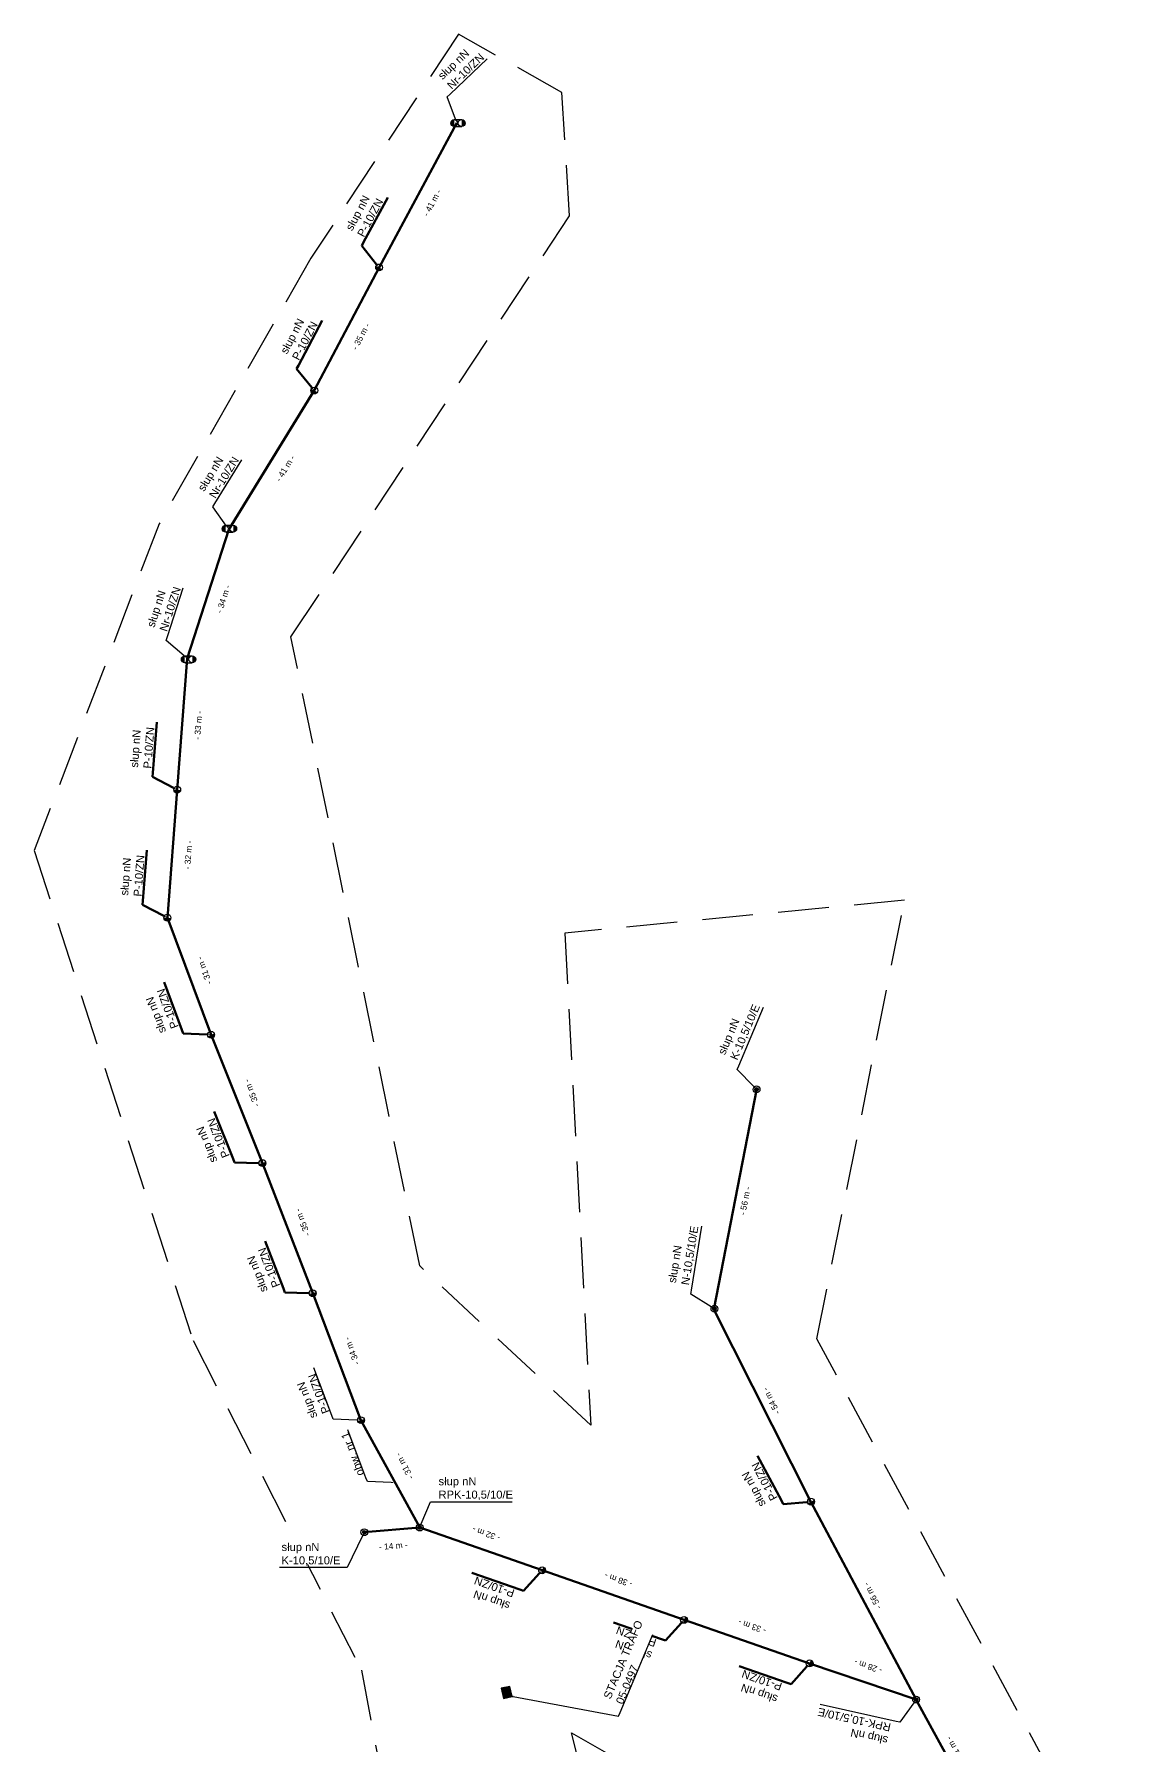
# Model space of a CAD drawing. Header units: millimetres. Extents: x 7530258 to 7533485, y 5764674 to 5768549.
# Drawn here: x 7532625.9 to 7532898.9, y 5765325.5 to 5765753.3 of the extents above; entities that cross this region are included whole.
import ezdxf
from ezdxf import colors
from ezdxf.entities.mleader import LeaderData, LeaderLine
from ezdxf.math import Vec2, Vec3

# ---------------------------------------------------------------- set-up
doc = ezdxf.new("R2010")
doc.units = ezdxf.units.MM
doc.linetypes.add('DASHED', pattern=[19.05, 12.7, -6.35])
doc.layers.add('!TELE', color=3, linetype='Continuous', lineweight=50)
doc.layers.add('!wymiary', color=7, linetype='Continuous', lineweight=25)
for name, color, linetype in [('!trafo', 6, 'DASHED'), ('_arkusze model', 7, 'Continuous'), ('_MM LINIA Sn', 40, 'Continuous'), ('_MM opisy', 7, 'Continuous'), ('_MM slupy', 5, 'Continuous'), ('_mm trafo', 3, 'Continuous')]:
    doc.layers.add(name, color=color, linetype=linetype)
doc.layers.get('_arkusze model').off()
doc.styles.get("Standard").update_dxf_attribs({"font": 'ARIAL.TTF'})
doc.dimstyles.new('opis linie', dxfattribs={"dimtxt": 1.5, "dimasz": 0.18, "dimexe": 0.18, "dimexo": 0.0625, "dimgap": 2.5, "dimtad": 4, "dimdec": 0, "dimzin": 0, "dimdsep": 46, "dimtxsty": 'Standard', "dimcen": 0.09, "dimse1": 1, "dimse2": 1, "dimsd1": 1, "dimsd2": 1, "dimclrt": 256, "dimadec": 0, "dimazin": 0, "dimtfac": 1, "dimtdec": 0, "dimtofl": 0, "dimtmove": 0, "dimatfit": 3, "dimfxl": 1, "dimtfill": 1, "dimtolj": 1, "dimtzin": 0, "dimarcsym": 0})

# ---------------------------------------------------------------- blocks, each defined once
blk = doc.blocks.new('ZN')
at = {"layer": '_MM slupy', "transparency": 33554687}
h = blk.add_hatch(color=256, dxfattribs=at)
h.dxf.hatch_style = 1
h.paths.add_polyline_path([(0, -0.86), (0, 0.86, 1)])
at = {"layer": '_MM slupy'}
blk.add_circle((0, 0), 0.857, dxfattribs=at)
blk = doc.blocks.new('E')
at = {"layer": '_MM slupy'}
h = blk.add_hatch(color=256, dxfattribs=at)
h.dxf.hatch_style = 1
h.paths.add_polyline_path([(0.27, 0.37, 1), (-0.27, -0.37, 1)])
for radius in [0.857, 0.457]:
    blk.add_circle((0, 0), radius, dxfattribs=at)
blk = doc.blocks.new('R')
at = {"layer": '_MM slupy', "transparency": 33554687}
h = blk.add_hatch(color=256, dxfattribs=at)
h.dxf.hatch_style = 1
h.paths.add_polyline_path([(-0.93, -0.86), (-0.93, 0.86, 1)])
h = blk.add_hatch(color=256, dxfattribs=at)
h.dxf.hatch_style = 1
h.paths.add_polyline_path([(0.93, 0.86), (0.93, -0.86, 1)])
at = {"layer": '_MM slupy'}
for points in [[(-0.93, 0.86), (0.93, 0.86)], [(-0.93, -0.86), (0.93, -0.86)]]:
    blk.add_lwpolyline(points, dxfattribs=at)
for centre in [(-0.93, 0), (0.93, 0)]:
    blk.add_circle(centre, 0.857, dxfattribs=at)
blk = doc.blocks.new('*D571')
at = {"layer": '!wymiary', "insert": (7532856.22, 5765324.49), "char_height": 1.5, "attachment_point": 5, "rotation": 118.6407, "bg_fill": 3, "box_fill_scale": 1.1, "bg_fill_color": 9, "bg_fill_true_color": 13158600, "bg_fill_transparency": 0}
blk.add_mtext('\\A1;- 31 m -', dxfattribs=at)
blk = doc.blocks.new('*D573')
at = {"layer": '!wymiary', "insert": (7532738.97, 5765378.51), "char_height": 1.5, "attachment_point": 5, "rotation": 160.7942, "bg_fill": 3, "box_fill_scale": 1.1, "bg_fill_color": 9, "bg_fill_true_color": 13158600, "bg_fill_transparency": 0}
blk.add_mtext('\\A1;- 32 m -', dxfattribs=at)
blk = doc.blocks.new('*D574')
at = {"layer": '!wymiary', "insert": (7532718.5, 5765395.4), "char_height": 1.5, "attachment_point": 5, "rotation": 118.7091, "bg_fill": 3, "box_fill_scale": 1.1, "bg_fill_color": 9, "bg_fill_true_color": 13158600, "bg_fill_transparency": 0}
blk.add_mtext('\\A1;- 31 m -', dxfattribs=at)
blk = doc.blocks.new('*D575')
at = {"layer": '!wymiary', "insert": (7532705.36, 5765424.19), "char_height": 1.5, "attachment_point": 5, "rotation": 110.7891, "bg_fill": 3, "box_fill_scale": 1.1, "bg_fill_color": 9, "bg_fill_true_color": 13158600, "bg_fill_transparency": 0}
blk.add_mtext('\\A1;- 34 m -', dxfattribs=at)
blk = doc.blocks.new('*D576')
at = {"layer": '!wymiary', "insert": (7532693.02, 5765456.34), "char_height": 1.5, "attachment_point": 5, "rotation": 111.185, "bg_fill": 3, "box_fill_scale": 1.1, "bg_fill_color": 9, "bg_fill_true_color": 13158600, "bg_fill_transparency": 0}
blk.add_mtext('\\A1;- 35 m -', dxfattribs=at)
blk = doc.blocks.new('*D577')
at = {"layer": '!wymiary', "insert": (7532680.29, 5765488.67), "char_height": 1.5, "attachment_point": 5, "rotation": 111.8045, "bg_fill": 3, "box_fill_scale": 1.1, "bg_fill_color": 9, "bg_fill_true_color": 13158600, "bg_fill_transparency": 0}
blk.add_mtext('\\A1;- 35 m -', dxfattribs=at)
blk = doc.blocks.new('*D578')
at = {"layer": '!wymiary', "insert": (7532668.45, 5765519.25), "char_height": 1.5, "attachment_point": 5, "rotation": 110.4766, "bg_fill": 3, "box_fill_scale": 1.1, "bg_fill_color": 9, "bg_fill_true_color": 13158600, "bg_fill_transparency": 0}
blk.add_mtext('\\A1;- 31 m -', dxfattribs=at)
blk = doc.blocks.new('*D579')
at = {"layer": '!wymiary', "insert": (7532664.45, 5765548.16), "char_height": 1.5, "attachment_point": 5, "rotation": 85.6013, "bg_fill": 3, "box_fill_scale": 1.1, "bg_fill_color": 9, "bg_fill_true_color": 13158600, "bg_fill_transparency": 0}
blk.add_mtext('\\A1;- 32 m -', dxfattribs=at)
blk = doc.blocks.new('*D580')
at = {"layer": '!wymiary', "insert": (7532666.95, 5765580.55), "char_height": 1.5, "attachment_point": 5, "rotation": 85.6017, "bg_fill": 3, "box_fill_scale": 1.1, "bg_fill_color": 9, "bg_fill_true_color": 13158600, "bg_fill_transparency": 0}
blk.add_mtext('\\A1;- 33 m -', dxfattribs=at)
blk = doc.blocks.new('*D581')
at = {"layer": '!wymiary', "insert": (7532673.23, 5765612.14), "char_height": 1.5, "attachment_point": 5, "rotation": 72.095, "bg_fill": 3, "box_fill_scale": 1.1, "bg_fill_color": 9, "bg_fill_true_color": 13158600, "bg_fill_transparency": 0}
blk.add_mtext('\\A1;- 34 m -', dxfattribs=at)
blk = doc.blocks.new('*D582')
at = {"layer": '!wymiary', "insert": (7532688.7, 5765644.78), "char_height": 1.5, "attachment_point": 5, "rotation": 58.4459, "bg_fill": 3, "box_fill_scale": 1.1, "bg_fill_color": 9, "bg_fill_true_color": 13158600, "bg_fill_transparency": 0}
blk.add_mtext('\\A1;- 41 m -', dxfattribs=at)
blk = doc.blocks.new('*D583')
at = {"layer": '!wymiary', "insert": (7532707.62, 5765677.75), "char_height": 1.5, "attachment_point": 5, "rotation": 62.1893, "bg_fill": 3, "box_fill_scale": 1.1, "bg_fill_color": 9, "bg_fill_true_color": 13158600, "bg_fill_transparency": 0}
blk.add_mtext('\\A1;- 35 m -', dxfattribs=at)
blk = doc.blocks.new('*D584')
at = {"layer": '!wymiary', "insert": (7532725.44, 5765711.18), "char_height": 1.5, "attachment_point": 5, "rotation": 61.6936, "bg_fill": 3, "box_fill_scale": 1.1, "bg_fill_color": 9, "bg_fill_true_color": 13158600, "bg_fill_transparency": 0}
blk.add_mtext('\\A1;- 41 m -', dxfattribs=at)
blk = doc.blocks.new('*D585')
at = {"layer": '!wymiary', "insert": (7532803.71, 5765461.7), "char_height": 1.5, "attachment_point": 5, "rotation": 78.9695, "bg_fill": 3, "box_fill_scale": 1.1, "bg_fill_color": 9, "bg_fill_true_color": 13158600, "bg_fill_transparency": 0}
blk.add_mtext('\\A1;- 56 m -', dxfattribs=at)
blk = doc.blocks.new('*D586')
at = {"layer": '!wymiary', "insert": (7532810.27, 5765411.68), "char_height": 1.5, "attachment_point": 5, "rotation": 116.8601, "bg_fill": 3, "box_fill_scale": 1.1, "bg_fill_color": 9, "bg_fill_true_color": 13158600, "bg_fill_transparency": 0}
blk.add_mtext('\\A1;- 54 m -', dxfattribs=at)
blk = doc.blocks.new('*D587')
at = {"layer": '!wymiary', "insert": (7532835.56, 5765362.97), "char_height": 1.5, "attachment_point": 5, "rotation": 118.0015, "bg_fill": 3, "box_fill_scale": 1.1, "bg_fill_color": 9, "bg_fill_true_color": 13158600, "bg_fill_transparency": 0}
blk.add_mtext('\\A1;- 56 m -', dxfattribs=at)
blk = doc.blocks.new('*D588')
at = {"layer": '!wymiary', "insert": (7532834.47, 5765345.38), "char_height": 1.5, "attachment_point": 5, "rotation": 161.2494, "bg_fill": 3, "box_fill_scale": 1.1, "bg_fill_color": 9, "bg_fill_true_color": 13158600, "bg_fill_transparency": 0}
blk.add_mtext('\\A1;- 28 m -', dxfattribs=at)
blk = doc.blocks.new('*D589')
at = {"layer": '!wymiary', "insert": (7532805.47, 5765355.33), "char_height": 1.5, "attachment_point": 5, "rotation": 160.9109, "bg_fill": 3, "box_fill_scale": 1.1, "bg_fill_color": 9, "bg_fill_true_color": 13158600, "bg_fill_transparency": 0}
blk.add_mtext('\\A1;- 33 m -', dxfattribs=at)
blk = doc.blocks.new('*D590')
at = {"layer": '!wymiary', "insert": (7532772.03, 5765366.97), "char_height": 1.5, "attachment_point": 5, "rotation": 160.7265, "bg_fill": 3, "box_fill_scale": 1.1, "bg_fill_color": 9, "bg_fill_true_color": 13158600, "bg_fill_transparency": 0}
blk.add_mtext('\\A1;- 38 m -', dxfattribs=at)
blk = doc.blocks.new('*D607')
at = {"layer": '!wymiary', "insert": (7532715.74, 5765375.48), "char_height": 1.5, "attachment_point": 5, "rotation": 4.7876, "bg_fill": 3, "box_fill_scale": 1.1, "bg_fill_color": 9, "bg_fill_true_color": 13158600, "bg_fill_transparency": 0}
blk.add_mtext('\\A1;- 14 m -', dxfattribs=at)
blk = doc.blocks.new('trafo')
at = {"layer": '_mm trafo'}
h = blk.add_hatch(color=256, dxfattribs=at)
h.dxf.hatch_style = 1
h.paths.add_polyline_path([(-1.15, 1.02), (-0.52, -1.51), (1.64, -0.96), (1.01, 1.59)])
at = {"layer": '_MM LINIA Sn', "color": 2, "lineweight": 60}
for p, q in [((0.58, 0.02), (-0.43, 0.9)), ((-0.32, -0.23), (0.58, 0.02)), ((0.58, -0.92), (-0.32, -0.23)), ((0.55, -0.72), (0.41, -0.9)), ((0.41, -0.9), (0.58, -0.92)), ((0.58, -0.92), (0.55, -0.72))]:
    blk.add_line(p, q, dxfattribs=at)
at = {"layer": '_mm trafo', "flags": 128}
blk.add_lwpolyline([(-0.52, -1.52), (1.64, -0.96), (0.98, 1.58), (-1.17, 0.99), (-0.52, -1.52)], close=True, dxfattribs=at)
blk = doc.blocks.new('q')
at = {"layer": '_MM slupy'}
blk.add_blockref('ZN', (0, 0), dxfattribs=at)
at = {"layer": '_MM opisy'}
ml = blk.add_multileader_mtext('Standard', dxfattribs=at)
ml.set_content('\\pxql;słup nN\\PP-10/ZN', color=256)
ml.set_leader_properties()
ml.build(insert=Vec2(0, 0))
ml.multileader.update_dxf_attribs({"has_text_frame": 1, "text_left_attachment_type": 5, "text_right_attachment_type": 5, "dogleg_length": 1, "arrow_head_size": 1})
ctx = ml.context
ctx.base_point, ctx.char_height, ctx.arrow_head_size, ctx.landing_gap_size, ctx.plane_origin = Vec3(3.71, 6.41), 2, 1, 1, Vec3(1.72, -1.42)
ctx.left_attachment, ctx.right_attachment = 5, 5
notes = []
notes.append((ctx, [(0, (1, 1, 0), (2.71, 6.41), (1, 0), 1, [(0, [(0, 0), (2.71, 6.41)], 0, [])])]))
ctx.mtext.insert, ctx.mtext.flow_direction = Vec3(4.71, 12.21), 5
ctx.mtext.has_bg_fill, ctx.mtext.bg_color, ctx.mtext.bg_scale_factor, ctx.mtext.bg_transparency, ctx.mtext.use_window_bg_color = 1, -1023410175, 1, 0, 1
for ctx, leaders in notes:
    for number, flags, end, landing, length, lines in leaders:
        leader = LeaderData()
        leader.index, (leader.has_last_leader_line, leader.has_dogleg_vector, leader.attachment_direction) = number, flags
        leader.last_leader_point, leader.dogleg_vector, leader.dogleg_length = Vec3(end), Vec3(landing), length
        for number, points, colour, breaks in lines:
            line = LeaderLine()
            line.index, line.vertices, line.color, line.breaks = number, Vec3.list(points), colors.encode_raw_color(colour), breaks
            leader.lines.append(line)
        ctx.leaders.append(leader)

msp = doc.modelspace()

# ---------------------------------------------------------------- linework, layer by layer
at = {"layer": '!TELE'}
for points in [[(7532752.96, 5765369.38), (7532722.33, 5765380.05), (7532707.63, 5765406.89), (7532695.58, 5765438.63), (7532682.98, 5765471.14), (7532670.15, 5765503.21), (7532659.22, 5765532.48), (7532661.68, 5765564.46), (7532664.2, 5765597.26), (7532674.62, 5765629.5), (7532695.96, 5765664.25), (7532712.18, 5765695), (7532731.65, 5765731.15)], [(7532806.63, 5765489.81), (7532795.86, 5765434.56), (7532820.19, 5765386.52), (7532846.49, 5765337.06), (7532819.86, 5765346.1), (7532788.45, 5765356.97), (7532752.96, 5765369.38)], [(7532708.48, 5765378.89), (7532722.33, 5765380.05)], [(7532846.61, 5765336.84), (7532861.42, 5765309.73), (7532882.62, 5765269.54)]]:
    msp.add_lwpolyline(points, dxfattribs=at)
at = {"layer": '!trafo', "color": 3}
for points in [[(7532732.04, 5765753.3), (7532695.12, 5765697.34), (7532657.16, 5765630.94), (7532625.91, 5765549.24), (7532665.64, 5765426.81), (7532707.75, 5765344.4), (7532744.2, 5765152.89), (7532703.12, 5765037.21)], [(7532703.12, 5765037.21), (7532764.21, 5765057.15), (7532787.8, 5765154.52), (7532782.07, 5765229.44), (7532772.63, 5765279.5), (7532760.33, 5765328.7), (7532885.39, 5765257.29), (7532898.94, 5765284.01), (7532821.68, 5765427.18), (7532843.61, 5765536.84), (7532758.67, 5765528.64), (7532765.11, 5765405.61), (7532722.35, 5765445.45), (7532690.14, 5765602.65), (7532759.84, 5765707.91), (7532757.92, 5765738.77), (7532732.04, 5765753.3)]]:
    msp.add_lwpolyline(points, dxfattribs=at)

# ---------------------------------------------------------------- block references
at = {"layer": '_arkusze model', "rotation": 357.3066721443945}
msp.add_blockref('trafo', (7532743.86, 5765338.82), dxfattribs=at)

# ---------------------------------------------------------------- next in the draw order: block references
at = {"layer": '!TELE'}
for p, rotation in [((7532712.18, 5765695), 61.69357362976171), ((7532695.96, 5765664.25), 62.1892641829075), ((7532661.68, 5765564.46), 85.60168298098858), ((7532659.22, 5765532.48), 85.60129464500447), ((7532670.15, 5765503.21), 110.4766317540014), ((7532682.98, 5765471.14), 111.8044897389284), ((7532695.58, 5765438.63), 111.1849886647987), ((7532820.19, 5765386.52), 118.001491466603), ((7532752.96, 5765369.38), 160.7941521478649), ((7532788.45, 5765356.97), 160.7264951703963), ((7532819.86, 5765346.1), 160.9108937275906)]:
    msp.add_blockref('q', p, dxfattribs=dict(at, rotation=rotation))

# ---------------------------------------------------------------- next in the draw order: leaders
at = {"layer": '_MM opisy'}
ml = msp.add_multileader_mtext('Standard', dxfattribs=at)
ml.set_content('\\pxql;słup nN\\PNr-10/ZN', color=256)
ml.set_leader_properties()
ml.build(insert=Vec2(0, 0))
ml.multileader.update_dxf_attribs({"has_text_frame": 1, "text_left_attachment_type": 5, "text_right_attachment_type": 5, "dogleg_length": 1, "arrow_head_size": 1})
ctx = ml.context
ctx.base_point, ctx.char_height, ctx.arrow_head_size, ctx.landing_gap_size, ctx.plane_origin, ctx.plane_x_axis, ctx.plane_y_axis = Vec3(7532729.93, 5765738.35), 2, 1, 1, Vec3(7532733.87, 5765731.3), Vec3(0.725147, 0.688595), Vec3(-0.688595, 0.725147)
ctx.left_attachment, ctx.right_attachment = 5, 5
notes = []
notes.append((ctx, [(0, (1, 1, 0), (7532729.2, 5765737.66), (0.725147, 0.688595), 1, [(0, [(7532731.65, 5765731.15), (7532729.2, 5765737.66)], 0, [])])]))
ctx.mtext.insert, ctx.mtext.text_direction, ctx.mtext.flow_direction = Vec3(7532726.66, 5765743.25), Vec3(0.725147, 0.688595), 5
ctx.mtext.has_bg_fill, ctx.mtext.bg_color, ctx.mtext.bg_scale_factor, ctx.mtext.bg_transparency, ctx.mtext.use_window_bg_color = 1, -1023410175, 1, 0, 1
ml = msp.add_multileader_mtext('Standard', dxfattribs=at)
ml.set_content('\\pxql;słup nN\\PNr-10/ZN', color=256)
ml.set_leader_properties()
ml.build(insert=Vec2(0, 0))
ml.multileader.update_dxf_attribs({"has_text_frame": 1, "text_left_attachment_type": 5, "text_right_attachment_type": 5, "dogleg_length": 1, "arrow_head_size": 1})
ctx = ml.context
ctx.base_point, ctx.char_height, ctx.arrow_head_size, ctx.landing_gap_size, ctx.plane_origin, ctx.plane_x_axis, ctx.plane_y_axis = Vec3(7532671.1, 5765636.01), 2, 1, 1, Vec3(7532676.73, 5765630.22), Vec3(0.523304, 0.852146), Vec3(-0.852146, 0.523304)
ctx.left_attachment, ctx.right_attachment = 5, 5
notes.append((ctx, [(0, (1, 1, 0), (7532670.58, 5765635.16), (0.523304, 0.852146), 1, [(0, [(7532674.62, 5765629.5), (7532670.58, 5765635.16)], 0, [])])]))
ctx.mtext.insert, ctx.mtext.text_direction, ctx.mtext.flow_direction = Vec3(7532666.68, 5765639.9), Vec3(0.523304, 0.852146), 5
ctx.mtext.has_bg_fill, ctx.mtext.bg_color, ctx.mtext.bg_scale_factor, ctx.mtext.bg_transparency, ctx.mtext.use_window_bg_color = 1, -1023410175, 1, 0, 1
ml = msp.add_multileader_mtext('Standard', dxfattribs=at)
ml.set_content('\\pxql;słup nN\\PNr-10/ZN', color=256)
ml.set_leader_properties()
ml.build(insert=Vec2(0, 0))
ml.multileader.update_dxf_attribs({"has_text_frame": 1, "text_left_attachment_type": 5, "text_right_attachment_type": 5, "dogleg_length": 1, "arrow_head_size": 1})
ctx = ml.context
ctx.base_point, ctx.char_height, ctx.arrow_head_size, ctx.landing_gap_size, ctx.plane_origin, ctx.plane_x_axis, ctx.plane_y_axis = Vec3(7532659.25, 5765602.76), 2, 1, 1, Vec3(7532666.08, 5765598.45), Vec3(0.307439, 0.951568), Vec3(-0.951568, 0.307439)
ctx.left_attachment, ctx.right_attachment = 5, 5
notes.append((ctx, [(0, (1, 1, 0), (7532658.94, 5765601.8), (0.307439, 0.951568), 1, [(0, [(7532664.2, 5765597.26), (7532658.94, 5765601.8)], 0, [])])]))
ctx.mtext.insert, ctx.mtext.text_direction, ctx.mtext.flow_direction = Vec3(7532654.03, 5765605.49), Vec3(0.307439, 0.951568), 5
ctx.mtext.has_bg_fill, ctx.mtext.bg_color, ctx.mtext.bg_scale_factor, ctx.mtext.bg_transparency, ctx.mtext.use_window_bg_color = 1, -1023410175, 1, 0, 1
ml = msp.add_multileader_mtext('Standard', dxfattribs=at)
ml.set_content('\\pxql;słup nN\\PK-10,5/10/E', color=256)
ml.set_leader_properties()
ml.build(insert=Vec2(0, 0))
ml.multileader.update_dxf_attribs({"has_text_frame": 1, "text_left_attachment_type": 5, "text_right_attachment_type": 5, "dogleg_length": 1, "arrow_head_size": 1})
ctx = ml.context
ctx.base_point, ctx.char_height, ctx.arrow_head_size, ctx.landing_gap_size, ctx.plane_origin, ctx.plane_x_axis, ctx.plane_y_axis = Vec3(7532802.13, 5765495.48), 2, 1, 1, Vec3(7532808.56, 5765490.59), Vec3(0.389584, 0.920991), Vec3(-0.920991, 0.389584)
ctx.left_attachment, ctx.right_attachment = 5, 5
notes.append((ctx, [(0, (1, 1, 0), (7532801.74, 5765494.56), (0.389584, 0.920991), 1, [(0, [(7532806.58, 5765489.56), (7532801.74, 5765494.56)], 0, [])])]))
ctx.mtext.insert, ctx.mtext.text_direction, ctx.mtext.flow_direction = Vec3(7532796.84, 5765498.8), Vec3(0.389584, 0.920991), 5
ctx.mtext.has_bg_fill, ctx.mtext.bg_color, ctx.mtext.bg_scale_factor, ctx.mtext.bg_transparency, ctx.mtext.use_window_bg_color = 1, -1023410175, 1, 0, 1
ml = msp.add_multileader_mtext('Standard', dxfattribs=at)
ml.set_content('\\pxql;słup nN\\PN-10,5/10/E', color=256)
ml.set_leader_properties()
ml.build(insert=Vec2(0, 0))
ml.multileader.update_dxf_attribs({"has_text_frame": 1, "text_left_attachment_type": 5, "text_right_attachment_type": 5, "dogleg_length": 1, "arrow_head_size": 1})
ctx = ml.context
ctx.base_point, ctx.char_height, ctx.arrow_head_size, ctx.landing_gap_size, ctx.plane_origin, ctx.plane_x_axis, ctx.plane_y_axis = Vec3(7532790.32, 5765439.4), 2, 1, 1, Vec3(7532797.73, 5765436.18), Vec3(0.159968, 0.987122), Vec3(-0.987122, 0.159968)
ctx.left_attachment, ctx.right_attachment = 5, 5
notes.append((ctx, [(0, (1, 1, 0), (7532790.16, 5765438.42), (0.159968, 0.987122), 1, [(0, [(7532796.05, 5765434.72), (7532790.16, 5765438.42)], 0, [])])]))
ctx.mtext.insert, ctx.mtext.text_direction, ctx.mtext.flow_direction = Vec3(7532784.4, 5765441.38), Vec3(0.159968, 0.987122), 5
ctx.mtext.has_bg_fill, ctx.mtext.bg_color, ctx.mtext.bg_scale_factor, ctx.mtext.bg_transparency, ctx.mtext.use_window_bg_color = 1, -1023410175, 1, 0, 1
ml = msp.add_multileader_mtext('Standard', dxfattribs=at)
ml.set_content('\\pxql;słup nN\\PRPK-10,5/10/E', color=256)
ml.set_leader_properties()
ml.build(insert=Vec2(0, 0))
ml.multileader.update_dxf_attribs({"has_text_frame": 1, "text_left_attachment_type": 5, "text_right_attachment_type": 5, "dogleg_length": 1, "arrow_head_size": 1})
ctx = ml.context
ctx.base_point, ctx.char_height, ctx.arrow_head_size, ctx.landing_gap_size, ctx.plane_origin = Vec3(7532726.04, 5765386.46), 2, 1, 1, Vec3(7532724.05, 5765378.63)
ctx.left_attachment, ctx.right_attachment = 5, 5
notes.append((ctx, [(0, (1, 1, 0), (7532725.04, 5765386.46), (1, 0), 1, [(0, [(7532722.33, 5765380.05), (7532725.04, 5765386.46)], 0, [])])]))
ctx.mtext.insert, ctx.mtext.flow_direction = Vec3(7532727.04, 5765392.62), 5
ctx.mtext.has_bg_fill, ctx.mtext.bg_color, ctx.mtext.bg_scale_factor, ctx.mtext.bg_transparency, ctx.mtext.use_window_bg_color = 1, -1023410175, 1, 0, 1
ml = msp.add_multileader_mtext('Standard', dxfattribs=at)
ml.set_content('\\pxql;słup nN\\PK-10,5/10/E', color=256)
ml.set_leader_properties()
ml.build(insert=Vec2(0, 0))
ml.multileader.update_dxf_attribs({"has_text_frame": 1, "text_left_attachment_type": 5, "text_right_attachment_type": 5, "dogleg_length": 1, "arrow_head_size": 1})
ctx = ml.context
ctx.base_point, ctx.char_height, ctx.arrow_head_size, ctx.landing_gap_size, ctx.plane_origin = Vec3(7532686.77, 5765370.03), 2, 1, 1, Vec3(7532710.2, 5765377.47)
ctx.left_attachment, ctx.right_attachment = 5, 5
notes.append((ctx, [(0, (1, 1, 0), (7532704.17, 5765370.03), (-1, 0), 1, [(0, [(7532708.48, 5765378.89), (7532704.17, 5765370.03)], 0, [])])]))
ctx.mtext.insert, ctx.mtext.flow_direction = Vec3(7532687.77, 5765376.19), 5
ctx.mtext.has_bg_fill, ctx.mtext.bg_color, ctx.mtext.bg_scale_factor, ctx.mtext.bg_transparency, ctx.mtext.use_window_bg_color = 1, -1023410175, 1, 0, 1
for ctx, leaders in notes:
    for number, flags, end, landing, length, lines in leaders:
        leader = LeaderData()
        leader.index, (leader.has_last_leader_line, leader.has_dogleg_vector, leader.attachment_direction) = number, flags
        leader.last_leader_point, leader.dogleg_vector, leader.dogleg_length = Vec3(end), Vec3(landing), length
        for number, points, colour, breaks in lines:
            line = LeaderLine()
            line.index, line.vertices, line.color, line.breaks = number, Vec3.list(points), colors.encode_raw_color(colour), breaks
            leader.lines.append(line)
        ctx.leaders.append(leader)

# ---------------------------------------------------------------- next in the draw order: block references
at = {"layer": '!TELE'}
for p in [(7532731.9, 5765731.11), (7532674.75, 5765629.71), (7532664.51, 5765597.06)]:
    msp.add_blockref('R', p, dxfattribs=at)
at = {"layer": '!TELE', "rotation": 160.7264951703963}
msp.add_blockref('q', (7532752.96, 5765369.38), dxfattribs=at)
for p, rotation in [((7532806.58, 5765489.56), 67.07137295702945), ((7532796.05, 5765434.72), 80.79497345922739)]:
    msp.add_blockref('E', p, dxfattribs=dict(rotation=rotation))
for p in [(7532708.48, 5765378.89), (7532722.33, 5765380.05)]:
    msp.add_blockref('E', p)

# ---------------------------------------------------------------- next in the draw order: leaders
at = {"layer": '_MM opisy'}
ml = msp.add_multileader_mtext('Standard', dxfattribs=at)
ml.set_content('\\pxql;słup nN\\PRPK-10,5/10/E', color=256)
ml.set_leader_properties()
ml.build(insert=Vec2(0, 0))
ml.multileader.update_dxf_attribs({"has_text_frame": 1, "text_left_attachment_type": 5, "text_right_attachment_type": 5, "dogleg_length": 1, "arrow_head_size": 1})
ctx = ml.context
ctx.base_point, ctx.char_height, ctx.arrow_head_size, ctx.landing_gap_size, ctx.plane_origin, ctx.plane_x_axis, ctx.plane_y_axis = Vec3(7532841.49, 5765331.6), 2, 1, 1, Vec3(7532845.12, 5765338.82), Vec3(-0.976463, 0.215685), Vec3(-0.215685, -0.976463)
ctx.left_attachment, ctx.right_attachment = 5, 5
notes = []
notes.append((ctx, [(0, (1, 1, 0), (7532842.46, 5765331.39), (-0.976463, 0.215685), 1, [(0, [(7532846.49, 5765337.06), (7532842.46, 5765331.39)], 0, [])])]))
ctx.mtext.insert, ctx.mtext.text_direction, ctx.mtext.flow_direction = Vec3(7532839.18, 5765325.8), Vec3(-0.976463, 0.215685), 5
ctx.mtext.has_bg_fill, ctx.mtext.bg_color, ctx.mtext.bg_scale_factor, ctx.mtext.bg_transparency, ctx.mtext.use_window_bg_color = 1, -1023410175, 1, 0, 1
for ctx, leaders in notes:
    for number, flags, end, landing, length, lines in leaders:
        leader = LeaderData()
        leader.index, (leader.has_last_leader_line, leader.has_dogleg_vector, leader.attachment_direction) = number, flags
        leader.last_leader_point, leader.dogleg_vector, leader.dogleg_length = Vec3(end), Vec3(landing), length
        for number, points, colour, breaks in lines:
            line = LeaderLine()
            line.index, line.vertices, line.color, line.breaks = number, Vec3.list(points), colors.encode_raw_color(colour), breaks
            leader.lines.append(line)
        ctx.leaders.append(leader)

# ---------------------------------------------------------------- next in the draw order: block references
at = {"rotation": 167.5442607294345}
msp.add_blockref('E', (7532846.49, 5765337.06), dxfattribs=at)

# ---------------------------------------------------------------- next in the draw order: dimensions: what is measured, and where the dimension line sits
at = {"layer": '!wymiary'}
for p1, p2, picture, middle in [((7532806.63, 5765489.81), (7532795.86, 5765434.56), '*D585', (7532803.71, 5765461.7)), ((7532752.96, 5765369.38), (7532722.33, 5765380.05), '*D573', (7532738.97, 5765378.51))]:
    dim = msp.add_aligned_dim(p1=p1, p2=p2, distance=-0.75, dimstyle='opis linie', override={"dimpost": '- <> m -'}, dxfattribs=at)
    dim.commit()
    dim.dimension.update_dxf_attribs({"geometry": picture, "text_midpoint": middle})

# ---------------------------------------------------------------- next in the draw order: dimensions: what is measured, and where the dimension line sits
for p1, p2, picture, middle in [((7532795.86, 5765434.56), (7532820.19, 5765386.52), '*D586', (7532810.27, 5765411.68)), ((7532722.33, 5765380.05), (7532707.63, 5765406.89), '*D574', (7532718.5, 5765395.4)), ((7532846.61, 5765336.84), (7532861.42, 5765309.73), '*D571', (7532856.22, 5765324.49))]:
    dim = msp.add_aligned_dim(p1=p1, p2=p2, distance=-0.75, dimstyle='opis linie', override={"dimpost": '- <> m -'}, dxfattribs=at)
    dim.commit()
    dim.dimension.update_dxf_attribs({"geometry": picture, "text_midpoint": middle})

# ---------------------------------------------------------------- next in the draw order: dimensions: what is measured, and where the dimension line sits
for p1, p2, picture, middle in [((7532707.63, 5765406.89), (7532695.58, 5765438.63), '*D575', (7532705.36, 5765424.19)), ((7532820.19, 5765386.52), (7532846.49, 5765337.06), '*D587', (7532835.56, 5765362.97)), ((7532708.48, 5765378.89), (7532722.33, 5765380.05), '*D607', (7532715.74, 5765375.48))]:
    dim = msp.add_aligned_dim(p1=p1, p2=p2, distance=-0.75, dimstyle='opis linie', override={"dimpost": '- <> m -'}, dxfattribs=at)
    dim.commit()
    dim.dimension.update_dxf_attribs({"geometry": picture, "text_midpoint": middle})

# ---------------------------------------------------------------- next in the draw order: block references
at = {"layer": '_MM slupy', "rotation": 110.7891222243156}
msp.add_blockref('ZN', (7532707.63, 5765406.89), dxfattribs=at)

# ---------------------------------------------------------------- next in the draw order: dimensions: what is measured, and where the dimension line sits
at = {"layer": '!wymiary'}
for p1, p2, picture, middle in [((7532695.58, 5765438.63), (7532682.98, 5765471.14), '*D576', (7532693.02, 5765456.34)), ((7532846.49, 5765337.06), (7532819.86, 5765346.1), '*D588', (7532834.47, 5765345.38))]:
    dim = msp.add_aligned_dim(p1=p1, p2=p2, distance=-0.75, dimstyle='opis linie', override={"dimpost": '- <> m -'}, dxfattribs=at)
    dim.commit()
    dim.dimension.update_dxf_attribs({"geometry": picture, "text_midpoint": middle})

# ---------------------------------------------------------------- next in the draw order: dimensions: what is measured, and where the dimension line sits
for p1, p2, picture, middle in [((7532682.98, 5765471.14), (7532670.15, 5765503.21), '*D577', (7532680.29, 5765488.67)), ((7532819.86, 5765346.1), (7532788.45, 5765356.97), '*D589', (7532805.47, 5765355.33))]:
    dim = msp.add_aligned_dim(p1=p1, p2=p2, distance=-0.75, dimstyle='opis linie', override={"dimpost": '- <> m -'}, dxfattribs=at)
    dim.commit()
    dim.dimension.update_dxf_attribs({"geometry": picture, "text_midpoint": middle})

# ---------------------------------------------------------------- next in the draw order: leaders
at = {"layer": '_MM opisy'}
ml = msp.add_multileader_mtext('Standard', dxfattribs=at)
ml.set_content('\\pxql;słup nN\\PP-10/ZN', color=256)
ml.set_leader_properties()
ml.build(insert=Vec2(0, 0))
ml.multileader.update_dxf_attribs({"has_text_frame": 1, "text_left_attachment_type": 5, "text_right_attachment_type": 5, "dogleg_length": 1, "arrow_head_size": 1})
ctx = ml.context
ctx.base_point, ctx.char_height, ctx.arrow_head_size, ctx.landing_gap_size, ctx.plane_origin, ctx.plane_x_axis, ctx.plane_y_axis = Vec3(7532700.32, 5765408.08), 2, 1, 1, Vec3(7532708.35, 5765409), Vec3(-0.354929, 0.934893), Vec3(-0.934893, -0.354929)
ctx.left_attachment, ctx.right_attachment = 5, 5
notes = []
notes.append((ctx, [(0, (1, 1, 0), (7532700.68, 5765407.15), (-0.354929, 0.934893), 1, [(0, [(7532707.63, 5765406.89), (7532700.68, 5765407.15)], 0, [])])]))
ctx.mtext.insert, ctx.mtext.text_direction, ctx.mtext.flow_direction = Vec3(7532694.92, 5765407.1), Vec3(-0.354929, 0.934893), 5
ctx.mtext.has_bg_fill, ctx.mtext.bg_color, ctx.mtext.bg_scale_factor, ctx.mtext.bg_transparency, ctx.mtext.use_window_bg_color = 1, -1023410175, 1, 0, 1
at = {"layer": '_MM opisy', "color": 1}
ml = msp.add_multileader_mtext('Standard', dxfattribs=at)
ml.set_content('\\pxql;obw. nr 1', color=256)
ml.set_leader_properties()
ml.build(insert=Vec2(0, 0))
ml.multileader.update_dxf_attribs({"has_text_frame": 1, "text_left_attachment_type": 5, "text_right_attachment_type": 5, "dogleg_length": 1, "arrow_head_size": 1})
ctx = ml.context
ctx.base_point, ctx.char_height, ctx.arrow_head_size, ctx.landing_gap_size, ctx.plane_origin, ctx.plane_x_axis, ctx.plane_y_axis = Vec3(7532708.88, 5765392.48), 2, 1, 1, Vec3(7532716.91, 5765393.4), Vec3(-0.354929, 0.934893), Vec3(-0.934893, -0.354929)
ctx.left_attachment, ctx.right_attachment = 5, 5
notes.append((ctx, [(0, (1, 1, 0), (7532709.24, 5765391.55), (-0.354929, 0.934893), 1, [(0, [(7532716.19, 5765391.29), (7532709.24, 5765391.55)], 0, [])])]))
ctx.mtext.insert, ctx.mtext.text_direction, ctx.mtext.rotation, ctx.mtext.flow_direction = Vec3(7532706.62, 5765392.69), Vec3(-0.354929, 0.934893), 1.933635, 5
ctx.mtext.has_bg_fill, ctx.mtext.bg_color, ctx.mtext.bg_scale_factor, ctx.mtext.bg_transparency, ctx.mtext.use_window_bg_color = 1, -1023410175, 1, 0, 1
for ctx, leaders in notes:
    for number, flags, end, landing, length, lines in leaders:
        leader = LeaderData()
        leader.index, (leader.has_last_leader_line, leader.has_dogleg_vector, leader.attachment_direction) = number, flags
        leader.last_leader_point, leader.dogleg_vector, leader.dogleg_length = Vec3(end), Vec3(landing), length
        for number, points, colour, breaks in lines:
            line = LeaderLine()
            line.index, line.vertices, line.color, line.breaks = number, Vec3.list(points), colors.encode_raw_color(colour), breaks
            leader.lines.append(line)
        ctx.leaders.append(leader)

# ---------------------------------------------------------------- next in the draw order: dimensions: what is measured, and where the dimension line sits
at = {"layer": '!wymiary'}
for p1, p2, picture, middle in [((7532670.15, 5765503.21), (7532659.22, 5765532.48), '*D578', (7532668.45, 5765519.25)), ((7532788.45, 5765356.97), (7532752.96, 5765369.38), '*D590', (7532772.03, 5765366.97))]:
    dim = msp.add_aligned_dim(p1=p1, p2=p2, distance=-0.75, dimstyle='opis linie', override={"dimpost": '- <> m -'}, dxfattribs=at)
    dim.commit()
    dim.dimension.update_dxf_attribs({"geometry": picture, "text_midpoint": middle})

# ---------------------------------------------------------------- next in the draw order: dimensions: what is measured, and where the dimension line sits
dim = msp.add_aligned_dim(p1=(7532659.22, 5765532.48), p2=(7532661.68, 5765564.46), distance=-0.75, dimstyle='opis linie', override={"dimpost": '- <> m -'}, dxfattribs=at)
dim.commit()
dim.dimension.update_dxf_attribs({"geometry": '*D579', "text_midpoint": (7532664.45, 5765548.16)})

# ---------------------------------------------------------------- next in the draw order: leaders
at = {"layer": '_mm trafo', "color": 3}
ml = msp.add_multileader_mtext('Standard', dxfattribs=at)
ml.set_content('STACJA TRAFO\\P05-0497', color=3)
ml.set_leader_properties()
ml.build(insert=Vec2(0, 0))
ml.multileader.update_dxf_attribs({"has_text_frame": 1, "text_left_attachment_type": 5, "text_right_attachment_type": 5, "dogleg_length": 1, "arrow_head_size": 1.5})
ctx = ml.context
ctx.base_point, ctx.char_height, ctx.arrow_head_size, ctx.plane_origin, ctx.plane_x_axis, ctx.plane_y_axis = Vec3(7532772.43, 5765333.82), 2, 1.5, Vec3(7532773.78, 5765328.68), Vec3(0.387827, 0.921732), Vec3(-0.921732, 0.387827)
ctx.left_attachment, ctx.right_attachment, ctx.attachment_type = 5, 5, 2
notes = []
notes.append((ctx, [(0, (1, 1, 0), (7532772.05, 5765332.9), (0.387827, 0.921732), 1, [(0, [(7532744.26, 5765338.09)], 0, [])])]))
ctx.mtext.insert, ctx.mtext.text_direction, ctx.mtext.rotation, ctx.mtext.flow_direction = Vec3(7532768.22, 5765337.77), Vec3(0.387827, 0.921732), 1.172523, 5
ctx.mtext.has_bg_fill, ctx.mtext.bg_color, ctx.mtext.bg_scale_factor, ctx.mtext.bg_transparency, ctx.mtext.use_window_bg_color = 1, -1073741824, 1, 0, 1
for ctx, leaders in notes:
    for number, flags, end, landing, length, lines in leaders:
        leader = LeaderData()
        leader.index, (leader.has_last_leader_line, leader.has_dogleg_vector, leader.attachment_direction) = number, flags
        leader.last_leader_point, leader.dogleg_vector, leader.dogleg_length = Vec3(end), Vec3(landing), length
        for number, points, colour, breaks in lines:
            line = LeaderLine()
            line.index, line.vertices, line.color, line.breaks = number, Vec3.list(points), colors.encode_raw_color(colour), breaks
            leader.lines.append(line)
        ctx.leaders.append(leader)

# ---------------------------------------------------------------- next in the draw order: dimensions: what is measured, and where the dimension line sits
at = {"layer": '!wymiary'}
dim = msp.add_aligned_dim(p1=(7532661.68, 5765564.46), p2=(7532664.2, 5765597.26), distance=-0.75, dimstyle='opis linie', override={"dimpost": '- <> m -'}, dxfattribs=at)
dim.commit()
dim.dimension.update_dxf_attribs({"geometry": '*D580', "text_midpoint": (7532666.95, 5765580.55)})

# ---------------------------------------------------------------- next in the draw order: dimensions: what is measured, and where the dimension line sits
dim = msp.add_aligned_dim(p1=(7532664.2, 5765597.26), p2=(7532674.62, 5765629.5), distance=-0.75, dimstyle='opis linie', override={"dimpost": '- <> m -'}, dxfattribs=at)
dim.commit()
dim.dimension.update_dxf_attribs({"geometry": '*D581', "text_midpoint": (7532673.23, 5765612.14)})

# ---------------------------------------------------------------- next in the draw order: dimensions: what is measured, and where the dimension line sits
dim = msp.add_aligned_dim(p1=(7532674.62, 5765629.5), p2=(7532695.96, 5765664.25), distance=-0.75, dimstyle='opis linie', override={"dimpost": '- <> m -'}, dxfattribs=at)
dim.commit()
dim.dimension.update_dxf_attribs({"geometry": '*D582', "text_midpoint": (7532688.7, 5765644.78)})

# ---------------------------------------------------------------- next in the draw order: dimensions: what is measured, and where the dimension line sits
dim = msp.add_aligned_dim(p1=(7532695.96, 5765664.25), p2=(7532712.18, 5765695), distance=-0.75, dimstyle='opis linie', override={"dimpost": '- <> m -'}, dxfattribs=at)
dim.commit()
dim.dimension.update_dxf_attribs({"geometry": '*D583', "text_midpoint": (7532707.62, 5765677.75)})

# ---------------------------------------------------------------- next in the draw order: dimensions: what is measured, and where the dimension line sits
dim = msp.add_aligned_dim(p1=(7532712.18, 5765695), p2=(7532731.65, 5765731.15), distance=-0.75, dimstyle='opis linie', override={"dimpost": '- <> m -'}, dxfattribs=at)
dim.commit()
dim.dimension.update_dxf_attribs({"geometry": '*D584', "text_midpoint": (7532725.44, 5765711.18)})

doc.saveas('drawing.dxf')
